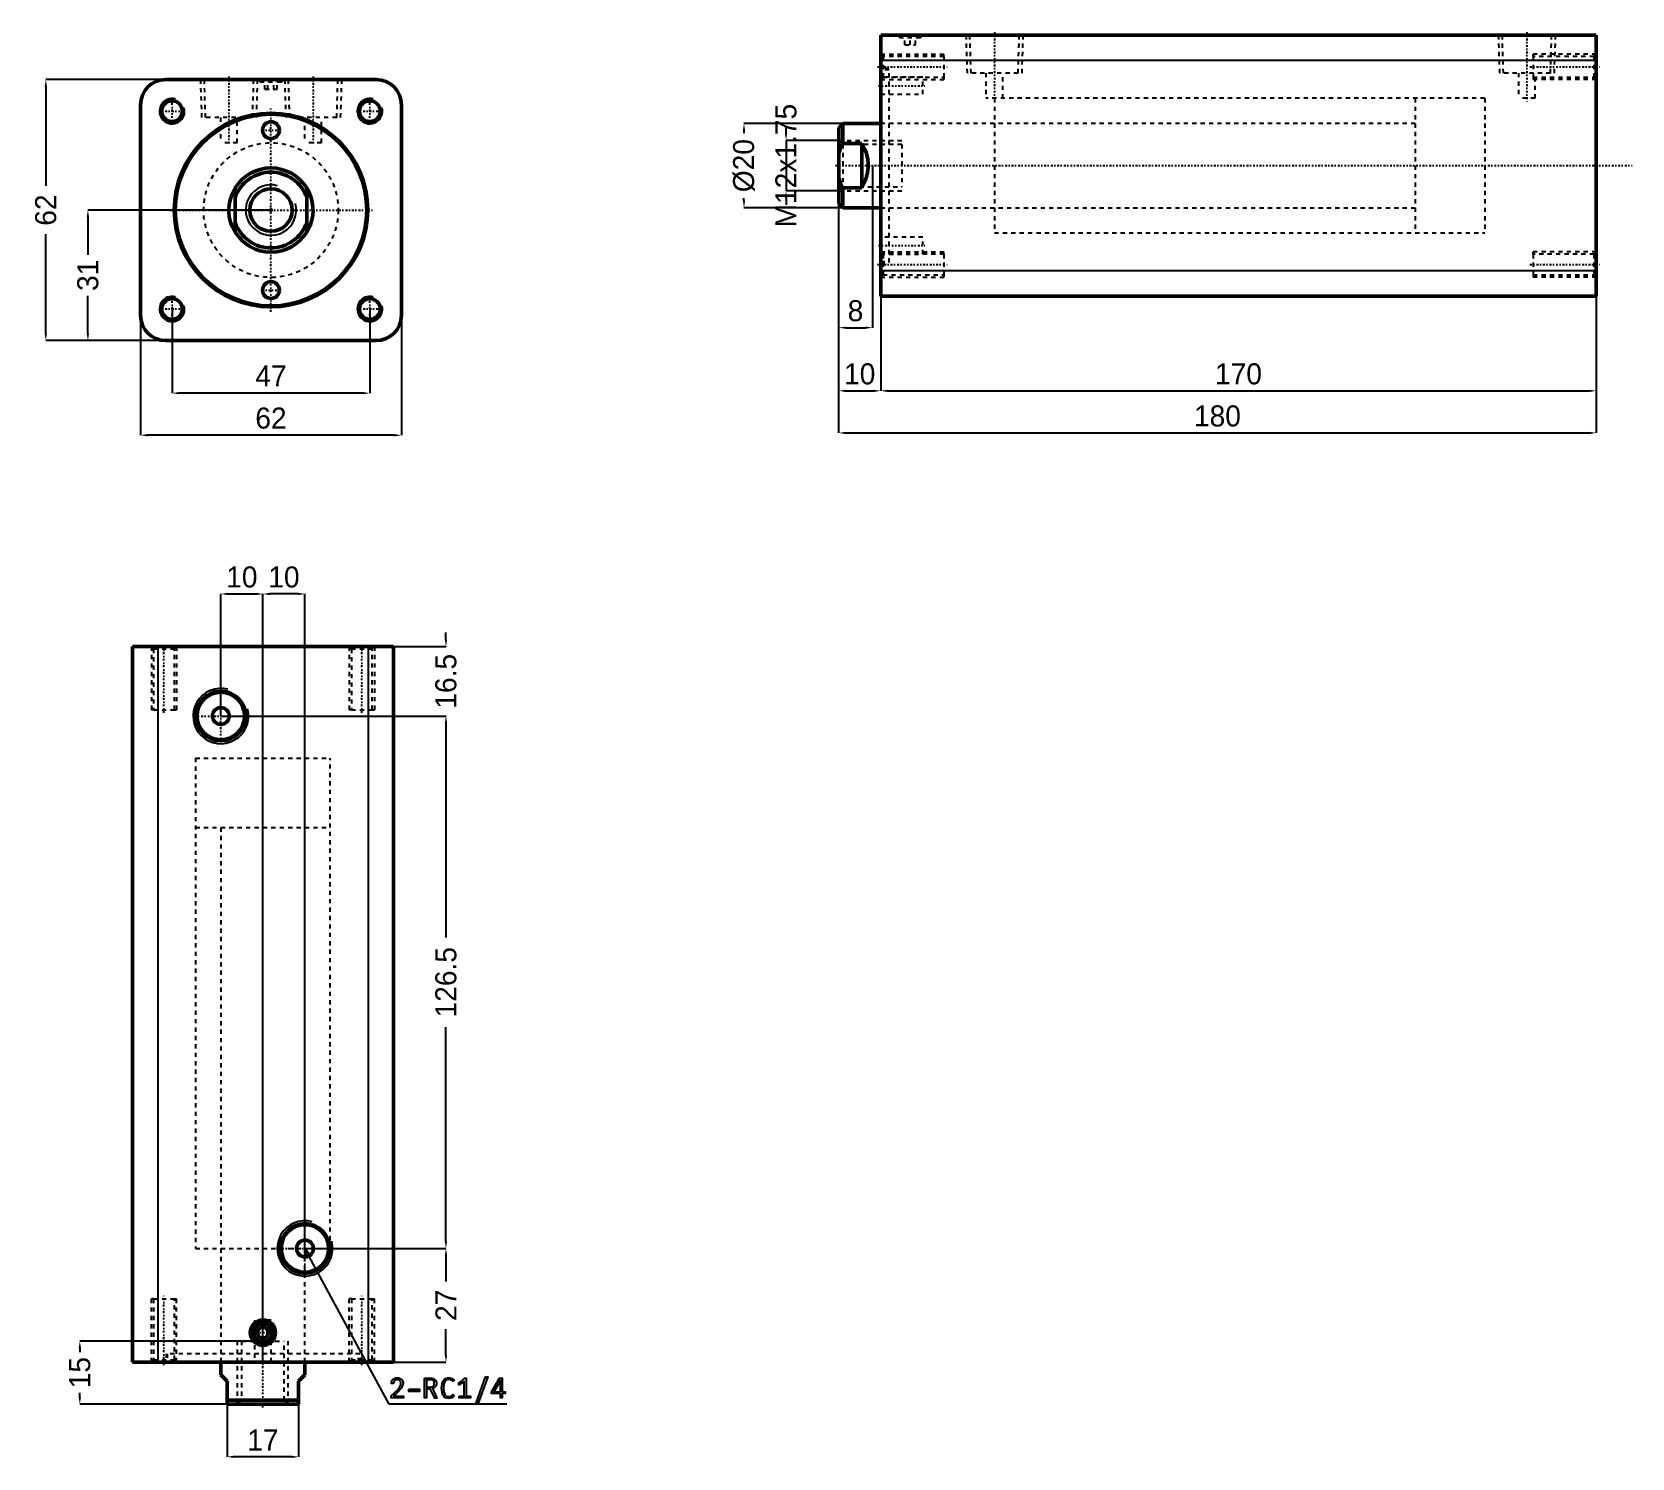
# Model space of a CAD drawing. Header units: millimetres. Extents: x -57 to 323, y -296 to 42.
import ezdxf

# ---------------------------------------------------------------- set-up
doc = ezdxf.new("R2010")
doc.units = ezdxf.units.MM
doc.linetypes.add('Center', pattern=[1.5, 0.45, -0.5, 0.05, -0.5])
doc.linetypes.add('Dashed', pattern=[2, 1, -1])
for name, color, linetype, lineweight in [('2d ConnectionPoints', 7, 'Continuous', 50), ('AM_0', 7, 'Continuous', 50), ('AM_4', 3, 'Continuous', 25), ('AM_5', 3, 'Continuous', 25), ('AM_7', 7, 'Center', 25), ('AM_9', 6, 'Dashed', 25)]:
    doc.layers.add(name, color=color, linetype=linetype, lineweight=lineweight)
doc.dimstyles.new('ISO-25', dxfattribs={"dimtxt": 2.5, "dimasz": 2.5, "dimexe": 1.25, "dimexo": 0.625, "dimtad": 1, "dimtxsty": 'Standard', "dimcen": 2.5, "dimadec": 0, "dimazin": 0, "dimtfac": 1, "dimtmove": 0, "dimatfit": 3, "dimfxl": 1, "dimarcsym": 0})

# ---------------------------------------------------------------- blocks, each defined once
blk = doc.blocks.new('1_RODcxhc2_a_sd_32_100_IN_0_in_CXHC2_A_IN_SA_32_100ST_0_0__0')
at = {"layer": 'AM_0'}
for p, q in [((-8.5, -5.27), (-8.5, 5.27)), ((8.5, 5.27), (8.5, -5.27))]:
    blk.add_line(p, q, dxfattribs=at)
for points in [[(-8.5, 5.27), (-8.93, 4.51), (-9.29, 3.71), (-9.57, 2.89), (-9.79, 2.04), (-9.93, 1.18), (-10, 0.31), (-9.98, -0.56), (-9.9, -1.43), (-9.74, -2.29), (-9.5, -3.13), (-9.19, -3.94), (-8.81, -4.73), (-8.5, -5.27)], [(8.5, -5.27), (8.93, -4.51), (9.29, -3.71), (9.57, -2.89), (9.79, -2.04), (9.93, -1.18), (10, -0.31), (9.98, 0.56), (9.9, 1.43), (9.74, 2.29), (9.5, 3.13), (9.19, 3.94), (8.81, 4.73), (8.5, 5.27)]]:
    blk.add_lwpolyline(points, dxfattribs=at)
blk.add_circle((0, 0), 5.05, dxfattribs=at)
for radius, start, end in [(10, 31.7883, 148.2117), (9, 19.1881, 160.8119), (9, 199.1881, 340.8119), (10, 211.7883, 328.2117)]:
    blk.add_arc((0, 0), radius, start, end, dxfattribs=at)
at = {"layer": 'AM_5'}
blk.add_arc((0, 0), 6, 75, 15, dxfattribs=at)
blk = doc.blocks.new('2_bodycxhc2_a_sd_32_100_ASA_0_in_CXHC2_A_IN_SA_32_100ST_0_0__0')
at = {"layer": 'AM_0'}
for p, q in [((25, 31), (-25, 31)), ((-31, 25), (-31, -25)), ((31, -25), (31, 25)), ((-25, -31), (25, -31))]:
    blk.add_line(p, q, dxfattribs=at)
for centre, radius in [((-23.5, 23.5), 2.46), ((0, 0), 23), ((23.5, 23.5), 2.46), ((0, 0), 22.75), ((0, 19), 2), ((0, -19), 2), ((-23.5, -23.5), 2.46), ((23.5, -23.5), 2.46)]:
    blk.add_circle(centre, radius, dxfattribs=at)
for centre, start, end in [((-25, 25), 90, 180), ((25, 25), 0, 90), ((-25, -25), 180, 270), ((25, -25), 270, 360)]:
    blk.add_arc(centre, 6, start, end, dxfattribs=at)
at = {"layer": 'AM_5', "linetype": 'Dashed'}
for p, q in [((-16.77, 31), (-16.48, 22)), ((-3.23, 31), (-3.52, 22)), ((3.23, 31), (3.52, 22)), ((16.77, 31), (16.48, 22))]:
    blk.add_line(p, q, dxfattribs=at)
at = {"layer": 'AM_5'}
for centre in [(-23.5, 23.5), (23.5, 23.5), (-23.5, -23.5), (23.5, -23.5)]:
    blk.add_arc(centre, 3, 75, 15, dxfattribs=at)
at = {"layer": 'AM_7'}
for p, q in [((-10, 31.75), (-10, 15.25)), ((0, 31.03), (0, 30.37)), ((10, 31.75), (10, 15.25)), ((-23.5, 20.35), (-23.5, 26.65)), ((23.5, 20.35), (23.5, 26.65)), ((-26.65, 23.5), (-20.35, 23.5)), ((0, -24.15), (0, 24.15)), ((20.35, 23.5), (26.65, 23.5)), ((-2.1, 19), (2.1, 19)), ((-24.15, 0), (24.15, 0)), ((-2.1, -19), (2.1, -19)), ((-23.5, -26.65), (-23.5, -20.35)), ((23.5, -26.65), (23.5, -20.35)), ((-26.65, -23.5), (-20.35, -23.5)), ((20.35, -23.5), (26.65, -23.5))]:
    blk.add_line(p, q, dxfattribs=at)
at = {"layer": 'AM_9'}
for p, q in [((-15.91, 31), (-15.63, 22)), ((-4.37, 22), (-4.09, 31)), ((-3, 31), (-2.4, 30.4)), ((-2.1, 30.7), (-2.4, 30.4)), ((2.1, 30.7), (-2.1, 30.7)), ((-1.44, 28.7), (-1.44, 30.7)), ((-0.72, 28.7), (-0.72, 30.7)), ((0.72, 28.7), (0.72, 30.7)), ((1.44, 28.7), (1.44, 30.7)), ((2.4, 30.4), (2.1, 30.7)), ((2.4, 30.4), (3, 31)), ((4.09, 31), (4.37, 22)), ((15.63, 22), (15.91, 31)), ((2.4, 30.4), (-2.4, 30.4)), ((-1.44, 28.7), (1.44, 28.7)), ((-4.37, 22), (-15.63, 22)), ((-12, 22), (-12, 16)), ((-8, 16), (-8, 22)), ((15.63, 22), (4.37, 22)), ((8, 22), (8, 16)), ((12, 16), (12, 22)), ((-8, 16), (-12, 16)), ((12, 16), (8, 16))]:
    blk.add_line(p, q, dxfattribs=at)
blk.add_circle((0, 0), 16, dxfattribs=at)
blk = doc.blocks.new('*D3')
at = {"layer": 'AM_5', "color": 0, "lineweight": -2}
for p, q in [((-23.5, -23.5), (-23.5, -43.5)), ((23.5, -23.5), (23.5, -43.5)), ((21.83, -43.5), (-21.83, -43.5))]:
    blk.add_line(p, q, dxfattribs=at)
at = {"layer": 'AM_5', "color": 0}
for points in [[(-21.83, -43.22), (-21.83, -43.78), (-23.5, -43.5)], [(21.83, -43.78), (21.83, -43.22), (23.5, -43.5)]]:
    blk.add_solid(points, dxfattribs=at)
at = {"layer": 'Defpoints', "color": 0}
for p in [(-23.5, -23.5), (23.5, -23.5), (-23.5, -43.5)]:
    blk.add_point(p, dxfattribs=at)
at = {"layer": 'AM_5', "color": 0, "insert": (0, -39.41), "char_height": 5, "attachment_point": 5}
blk.add_mtext('47', dxfattribs=at)
blk = doc.blocks.new('*D4')
at = {"layer": 'AM_5', "color": 0, "lineweight": -2}
for p, q in [((-31, 0), (-31, -53.5)), ((31, 0), (31, -53.5)), ((29.33, -53.5), (-29.33, -53.5))]:
    blk.add_line(p, q, dxfattribs=at)
at = {"layer": 'AM_5', "color": 0}
for points in [[(-29.33, -53.22), (-29.33, -53.78), (-31, -53.5)], [(29.33, -53.78), (29.33, -53.22), (31, -53.5)]]:
    blk.add_solid(points, dxfattribs=at)
at = {"layer": 'Defpoints', "color": 0}
for p in [(-31, 0), (31, 0), (-31, -53.5)]:
    blk.add_point(p, dxfattribs=at)
at = {"layer": 'AM_5', "color": 0, "insert": (0, -49.45), "char_height": 5, "attachment_point": 5}
blk.add_mtext('62', dxfattribs=at)
blk = doc.blocks.new('*D5')
at = {"layer": 'AM_5', "color": 0, "lineweight": -2}
for p, q in [((0, 0), (-43.5, 0)), ((-43.5, -1.67), (-43.5, -10.65)), ((-43.5, -29.33), (-43.5, -20.35)), ((0, -31), (-43.5, -31))]:
    blk.add_line(p, q, dxfattribs=at)
at = {"layer": 'AM_5', "color": 0}
for points in [[(-43.22, -1.67), (-43.78, -1.67), (-43.5, 0)], [(-43.78, -29.33), (-43.22, -29.33), (-43.5, -31)]]:
    blk.add_solid(points, dxfattribs=at)
at = {"layer": 'Defpoints', "color": 0}
for p in [(0, 0), (-43.5, -31), (0, -31)]:
    blk.add_point(p, dxfattribs=at)
at = {"layer": 'AM_5', "color": 0, "insert": (-43.5, -15.5), "char_height": 5, "attachment_point": 5, "rotation": 90}
blk.add_mtext('31', dxfattribs=at)
blk = doc.blocks.new('*D6')
at = {"layer": 'AM_5', "color": 0, "lineweight": -2}
for p, q in [((0, 31), (-53.5, 31)), ((-53.5, 29.33), (-53.5, 5.72)), ((-53.5, -29.33), (-53.5, -5.72)), ((0, -31), (-53.5, -31))]:
    blk.add_line(p, q, dxfattribs=at)
at = {"layer": 'AM_5', "color": 0}
for points in [[(-53.22, 29.33), (-53.78, 29.33), (-53.5, 31)], [(-53.78, -29.33), (-53.22, -29.33), (-53.5, -31)]]:
    blk.add_solid(points, dxfattribs=at)
at = {"layer": 'Defpoints', "color": 0}
for p in [(0, 31), (-53.5, -31), (0, -31)]:
    blk.add_point(p, dxfattribs=at)
at = {"layer": 'AM_5', "color": 0, "insert": (-53.5, 0), "char_height": 5, "attachment_point": 5, "rotation": 90}
blk.add_mtext('62', dxfattribs=at)
blk = doc.blocks.new('1_RODcxhc2_a_sd_32_100_IN_0_in_CXHC2_A_IN_SA_32_100ST_0_0__2')
at = {"layer": 'AM_0'}
for p, q in [((-9, 10), (-10, 9)), ((-10, 9), (-10, -9)), ((0, 10), (-9, 10)), ((-9, 10), (-9, 5.27)), ((-4.5, 5.27), (-9, 5.27)), ((-4.5, 5.27), (-4.5, -5.27)), ((-9, -5.27), (-4.5, -5.27)), ((-9, -5.27), (-9, -10)), ((-10, -9), (-9, -10)), ((-9, -10), (0, -10))]:
    blk.add_line(p, q, dxfattribs=at)
for points in [[(-9, 5.27), (-9.55, 4.14), (-10, 2.96)], [(-4.5, -5.27), (-4.07, -4.51), (-3.71, -3.71), (-3.43, -2.89), (-3.21, -2.04), (-3.07, -1.18), (-3, -0.31), (-3.02, 0.56), (-3.1, 1.43), (-3.26, 2.29), (-3.5, 3.13), (-3.81, 3.94), (-4.19, 4.73), (-4.5, 5.27)], [(-10, -2.96), (-9.55, -4.13), (-9, -5.27)]]:
    blk.add_lwpolyline(points, dxfattribs=at)
at = {"layer": 'AM_5', "linetype": 'Dashed'}
for p, q in [((-10, 6), (5, 6)), ((-10, -6), (5, -6))]:
    blk.add_line(p, q, dxfattribs=at)
at = {"layer": 'AM_9'}
for p, q in [((143.5, 16), (127, 16)), ((127, 16), (127, -16)), ((143.5, 16), (143.5, -16)), ((127, 10), (0, 10)), ((-9.05, 5.05), (-10, 6)), ((5, 5.05), (-9.05, 5.05)), ((-9.05, 5.05), (-9.05, -5.05)), ((5, 5.05), (5, -5.05)), ((-10, -6), (-9.05, -5.05)), ((-9.05, -5.05), (5, -5.05)), ((0, -10), (127, -10)), ((127, -16), (143.5, -16))]:
    blk.add_line(p, q, dxfattribs=at)
blk = doc.blocks.new('2_bodycxhc2_a_sd_32_100_ASA_0_in_CXHC2_A_IN_SA_32_100ST_0_0__2')
at = {"layer": 'AM_0'}
for p, q in [((0, -31), (0, 31)), ((170, 31), (0, 31)), ((170, -31), (170, 31)), ((170, -31), (0, -31))]:
    blk.add_line(p, q, dxfattribs=at)
at = {"layer": 'AM_4'}
for p, q in [((170, 25), (0, 25)), ((170, -25), (0, -25))]:
    blk.add_line(p, q, dxfattribs=at)
at = {"layer": 'AM_5', "linetype": 'Dashed'}
for p, q in [((20.23, 31), (20.52, 22)), ((33.77, 31), (33.48, 22)), ((146.73, 31), (147.02, 22)), ((160.27, 31), (159.98, 22)), ((0, 26.5), (15, 26.5)), ((15, 25.96), (15, 26.5)), ((170, 26.5), (155, 26.5)), ((155, 25.96), (155, 26.5)), ((0, 20.5), (15, 20.5)), ((15, 21.04), (15, 20.5)), ((155, 21.04), (155, 20.5)), ((170, 20.5), (155, 20.5)), ((0, -20.5), (15, -20.5)), ((15, -21.04), (15, -20.5)), ((170, -20.5), (155, -20.5)), ((155, -21.04), (155, -20.5)), ((0, -26.5), (15, -26.5)), ((15, -25.96), (15, -26.5)), ((155, -25.96), (155, -26.5)), ((170, -26.5), (155, -26.5))]:
    blk.add_line(p, q, dxfattribs=at)
at = {"layer": 'AM_7'}
for p, q in [((7, 31.03), (7, 30.37)), ((27, 31.75), (27, 15.25)), ((153.5, 31.75), (153.5, 15.25)), ((-0.75, 23.5), (15.75, 23.5)), ((154.25, 23.5), (170.75, 23.5)), ((-0.5, 19), (10.5, 19)), ((-10.75, 0), (178.5, 0)), ((-0.5, -19), (10.5, -19)), ((-0.75, -23.5), (15.75, -23.5)), ((154.25, -23.5), (170.75, -23.5))]:
    blk.add_line(p, q, dxfattribs=at)
at = {"layer": 'AM_9'}
for p, q in [((4, 31), (4.6, 30.4)), ((4.9, 30.7), (4.6, 30.4)), ((9.1, 30.7), (4.9, 30.7)), ((5.75, 28.7), (5.75, 30.7)), ((7, 28.7), (7, 30.7)), ((8.25, 28.7), (8.25, 30.7)), ((9.4, 30.4), (9.1, 30.7)), ((9.4, 30.4), (10, 31)), ((21.09, 31), (21.37, 22)), ((32.63, 22), (32.91, 31)), ((147.59, 31), (147.87, 22)), ((159.13, 22), (159.41, 31)), ((9.4, 30.4), (4.6, 30.4)), ((5.75, 28.7), (8.25, 28.7)), ((0.54, 25.96), (0, 26.5)), ((2, 23), (0, 23)), ((15, 25.96), (0.54, 25.96)), ((0.54, 25.96), (0.54, 21.04)), ((2, -23), (2, 23)), ((15, 25.96), (15, 21.04)), ((169.46, 25.96), (155, 25.96)), ((155, 25.96), (155, 21.04)), ((170, 26.5), (169.46, 25.96)), ((169.46, 25.96), (169.46, 21.04)), ((2, 22.75), (0, 22.75)), ((0, 20.5), (0.54, 21.04)), ((10, 21), (0, 21)), ((0.54, 21.04), (15, 21.04)), ((10, 17), (10, 21)), ((32.63, 22), (21.37, 22)), ((25, 22), (25, 16)), ((29, 16), (29, 22)), ((159.13, 22), (147.87, 22)), ((151.5, 22), (151.5, 16)), ((155, 21.04), (169.46, 21.04)), ((155.5, 16), (155.5, 22)), ((169.46, 21.04), (170, 20.5)), ((0, 17), (10, 17)), ((143.5, 16), (25, 16)), ((27, 16), (27, -16)), ((143.5, 16), (143.5, -16)), ((155.5, 16), (151.5, 16)), ((27, 10), (0, 10)), ((0, -10), (27, -10)), ((10, -17), (0, -17)), ((10, -21), (10, -17)), ((27, -16), (143.5, -16)), ((0.54, -21.04), (0, -20.5)), ((0, -21), (10, -21)), ((0, -22.75), (2, -22.75)), ((15, -21.04), (0.54, -21.04)), ((0.54, -21.04), (0.54, -25.96)), ((15, -21.04), (15, -25.96)), ((169.46, -21.04), (155, -21.04)), ((155, -21.04), (155, -25.96)), ((170, -20.5), (169.46, -21.04)), ((169.46, -21.04), (169.46, -25.96)), ((0, -23), (2, -23)), ((0, -26.5), (0.54, -25.96)), ((0.54, -25.96), (15, -25.96)), ((155, -25.96), (169.46, -25.96)), ((169.46, -25.96), (170, -26.5))]:
    blk.add_line(p, q, dxfattribs=at)
blk = doc.blocks.new('*D16')
at = {"layer": 'AM_5', "color": 0, "lineweight": -2}
for p, q in [((144.89, 10.56), (144.89, -42.94)), ((314.89, 10.56), (314.89, -42.94)), ((146.56, -42.94), (313.23, -42.94))]:
    blk.add_line(p, q, dxfattribs=at)
at = {"layer": 'AM_5', "color": 0}
for points in [[(146.56, -42.67), (146.56, -43.22), (144.89, -42.94)], [(313.23, -43.22), (313.23, -42.67), (314.89, -42.94)]]:
    blk.add_solid(points, dxfattribs=at)
at = {"layer": 'Defpoints', "color": 0}
for p in [(144.89, 10.56), (314.89, 10.56), (314.89, -42.94)]:
    blk.add_point(p, dxfattribs=at)
at = {"layer": 'AM_5', "color": 0, "insert": (229.89, -38.94), "char_height": 5, "attachment_point": 5}
blk.add_mtext('170', dxfattribs=at)
blk = doc.blocks.new('*D17')
at = {"layer": 'AM_5', "color": 0, "lineweight": -2}
for p, q in [((134.89, 10.56), (134.89, -52.94)), ((314.89, 10.56), (314.89, -52.94)), ((136.56, -52.94), (313.23, -52.94))]:
    blk.add_line(p, q, dxfattribs=at)
at = {"layer": 'AM_5', "color": 0}
for points in [[(136.56, -52.67), (136.56, -53.22), (134.89, -52.94)], [(313.23, -53.22), (313.23, -52.67), (314.89, -52.94)]]:
    blk.add_solid(points, dxfattribs=at)
at = {"layer": 'Defpoints', "color": 0}
for p in [(134.89, 10.56), (314.89, 10.56), (314.89, -52.94)]:
    blk.add_point(p, dxfattribs=at)
at = {"layer": 'AM_5', "color": 0, "insert": (224.89, -48.94), "char_height": 5, "attachment_point": 5}
blk.add_mtext('180', dxfattribs=at)
blk = doc.blocks.new('*D18')
at = {"layer": 'AM_5', "color": 0, "lineweight": -2}
for p, q in [((134.89, 10.56), (134.89, -27.94)), ((142.89, 10.56), (142.89, -27.94)), ((136.56, -27.94), (141.23, -27.94))]:
    blk.add_line(p, q, dxfattribs=at)
at = {"layer": 'AM_5', "color": 0}
for points in [[(136.56, -27.67), (136.56, -28.22), (134.89, -27.94)], [(141.23, -28.22), (141.23, -27.67), (142.89, -27.94)]]:
    blk.add_solid(points, dxfattribs=at)
at = {"layer": 'Defpoints', "color": 0}
for p in [(134.89, 10.56), (142.89, 10.56), (142.89, -27.94)]:
    blk.add_point(p, dxfattribs=at)
at = {"layer": 'AM_5', "color": 0, "insert": (138.89, -23.94), "char_height": 5, "attachment_point": 5}
blk.add_mtext('8', dxfattribs=at)
blk = doc.blocks.new('*D19')
at = {"layer": 'AM_5', "color": 0, "lineweight": -2}
for p, q in [((134.89, 10.56), (134.89, -42.94)), ((144.89, 10.56), (144.89, -42.94)), ((136.56, -42.94), (143.23, -42.94))]:
    blk.add_line(p, q, dxfattribs=at)
at = {"layer": 'AM_5', "color": 0}
for points in [[(136.56, -42.67), (136.56, -43.22), (134.89, -42.94)], [(143.23, -43.22), (143.23, -42.67), (144.89, -42.94)]]:
    blk.add_solid(points, dxfattribs=at)
at = {"layer": 'Defpoints', "color": 0}
for p in [(134.89, 10.56), (144.89, 10.56), (144.89, -42.94)]:
    blk.add_point(p, dxfattribs=at)
at = {"layer": 'AM_5', "color": 0, "insert": (139.89, -38.94), "char_height": 5, "attachment_point": 5}
blk.add_mtext('10', dxfattribs=at)
blk = doc.blocks.new('*D20')
at = {"layer": 'AM_5', "color": 0, "lineweight": -2}
for p, q in [((135.89, 20.56), (112.39, 20.56)), ((112.39, 18.89), (112.39, 18.31)), ((112.39, 2.22), (112.39, 2.81)), ((135.89, 0.56), (112.39, 0.56))]:
    blk.add_line(p, q, dxfattribs=at)
at = {"layer": 'AM_5', "color": 0}
for points in [[(112.67, 18.89), (112.12, 18.89), (112.39, 20.56)], [(112.12, 2.22), (112.67, 2.22), (112.39, 0.56)]]:
    blk.add_solid(points, dxfattribs=at)
at = {"layer": 'Defpoints', "color": 0}
for p in [(135.89, 20.56), (112.39, 0.56), (135.89, 0.56)]:
    blk.add_point(p, dxfattribs=at)
at = {"layer": 'AM_5', "color": 0, "insert": (112.39, 10.56), "char_height": 5, "attachment_point": 5, "rotation": 90}
blk.add_mtext('Ø20', dxfattribs=at)
blk = doc.blocks.new('*D21')
at = {"layer": 'AM_5', "color": 0, "lineweight": -2}
for p, q in [((122.39, 18.22), (122.39, 19.89)), ((134.89, 16.56), (122.39, 16.56)), ((122.39, 16.56), (122.39, 4.56)), ((134.89, 4.56), (122.39, 4.56)), ((122.39, 2.89), (122.39, 1.22))]:
    blk.add_line(p, q, dxfattribs=at)
at = {"layer": 'AM_5', "color": 0}
for points in [[(122.12, 18.22), (122.67, 18.22), (122.39, 16.56)], [(122.67, 2.89), (122.12, 2.89), (122.39, 4.56)]]:
    blk.add_solid(points, dxfattribs=at)
at = {"layer": 'Defpoints', "color": 0}
for p in [(134.89, 16.56), (122.39, 4.56), (134.89, 4.56)]:
    blk.add_point(p, dxfattribs=at)
at = {"layer": 'AM_5', "color": 0, "insert": (122.39, 10.56), "char_height": 5, "attachment_point": 5, "rotation": 90}
blk.add_mtext('M12x1.75', dxfattribs=at)
blk = doc.blocks.new('1_RODcxhc2_a_sd_32_100_IN_0_in_CXHC2_A_IN_SA_32_100ST_0_0__4')
at = {"layer": 'AM_0'}
for p, q in [((-10, 0), (-10, -3)), ((10, -3), (10, 0)), ((-8.5, -4.5), (-10, -3)), ((10, -3), (8.5, -4.5)), ((-8.5, -10), (-8.5, -4.5)), ((8.5, -4.5), (8.5, -10)), ((-8.5, -9), (8.5, -9)), ((-8.5, -10), (8.5, -10))]:
    blk.add_line(p, q, dxfattribs=at)
at = {"layer": 'AM_5', "linetype": 'Dashed'}
for p, q in [((-6, -10), (-6, 5)), ((6, -10), (6, 5))]:
    blk.add_line(p, q, dxfattribs=at)
at = {"layer": 'AM_7'}
blk.add_line((0, -10.75), (0, 178.5), dxfattribs=at)
at = {"layer": 'AM_9'}
for p, q in [((-16, 143.5), (16, 143.5)), ((-16, 143.5), (-16, 127)), ((16, 127), (16, 143.5)), ((-16, 127), (16, 127)), ((-10, 127), (-10, 0)), ((10, 0), (10, 127)), ((-5.053, 5), (5.053, 5)), ((-5.053, 5), (-5.053, -9.053)), ((5.053, -9.053), (5.053, 5)), ((-5.053, -9.053), (-6, -10)), ((-5.053, -9.053), (5.053, -9.053)), ((6, -10), (5.053, -9.053))]:
    blk.add_line(p, q, dxfattribs=at)
blk = doc.blocks.new('2_bodycxhc2_a_sd_32_100_ASA_0_in_CXHC2_A_IN_SA_32_100ST_0_0__4')
at = {"layer": 'AM_0'}
for p, q in [((-31, 170), (-31, 0)), ((31, 170), (-31, 170)), ((31, 170), (31, 0)), ((-0.72, 8.25), (-1.44, 7)), ((0.72, 8.25), (-0.72, 8.25)), ((1.44, 7), (0.72, 8.25)), ((-1.44, 7), (-0.72, 5.75)), ((-0.72, 5.75), (0.72, 5.75)), ((0.72, 5.75), (1.44, 7)), ((31, 0), (-31, 0))]:
    blk.add_line(p, q, dxfattribs=at)
for centre, radius in [((-10, 153.5), 5.91), ((-10, 153.5), 5.63), ((-10, 153.5), 2), ((10, 27), 5.91), ((10, 27), 5.63), ((10, 27), 2), ((0, 7), 3), ((0, 7), 2.4), ((0, 7), 2.1)]:
    blk.add_circle(centre, radius, dxfattribs=at)
at = {"layer": 'AM_4'}
for p, q in [((-25, 170), (-25, 0)), ((25, 170), (25, 0))]:
    blk.add_line(p, q, dxfattribs=at)
at = {"layer": 'AM_5', "linetype": 'Dashed'}
for p, q in [((-26.5, 170), (-26.5, 155)), ((-20.5, 170), (-20.5, 155)), ((20.5, 170), (20.5, 155)), ((26.5, 170), (26.5, 155)), ((-25.96, 155), (-26.5, 155)), ((-21.04, 155), (-20.5, 155)), ((21.04, 155), (20.5, 155)), ((25.96, 155), (26.5, 155)), ((-26.5, 0), (-26.5, 15)), ((-25.96, 15), (-26.5, 15)), ((-21.04, 15), (-20.5, 15)), ((-20.5, 0), (-20.5, 15)), ((20.5, 0), (20.5, 15)), ((21.04, 15), (20.5, 15)), ((25.96, 15), (26.5, 15)), ((26.5, 0), (26.5, 15))]:
    blk.add_line(p, q, dxfattribs=at)
at = {"layer": 'AM_5'}
for centre in [(-10, 153.5), (10, 27)]:
    blk.add_arc(centre, 6.58, 75, 15, dxfattribs=at)
at = {"layer": 'AM_7'}
for p, q in [((-23.5, 154.25), (-23.5, 170.75)), ((23.5, 154.25), (23.5, 170.75)), ((-10, 147.29), (-10, 159.71)), ((-16.21, 153.5), (-3.79, 153.5)), ((10, 20.79), (10, 33.21)), ((3.79, 27), (16.21, 27)), ((-23.5, -0.75), (-23.5, 15.75)), ((23.5, -0.75), (23.5, 15.75)), ((-3.15, 7), (3.15, 7))]:
    blk.add_line(p, q, dxfattribs=at)
at = {"layer": 'AM_9'}
for p, q in [((-26.5, 170), (-25.96, 169.46)), ((-25.96, 169.46), (-25.96, 155)), ((-25.96, 169.46), (-21.04, 169.46)), ((-21.04, 169.46), (-20.5, 170)), ((-21.04, 155), (-21.04, 169.46)), ((20.5, 170), (21.04, 169.46)), ((21.04, 169.46), (21.04, 155)), ((21.04, 169.46), (25.96, 169.46)), ((25.96, 169.46), (26.5, 170)), ((25.96, 155), (25.96, 169.46)), ((-25.96, 155), (-21.04, 155)), ((21.04, 155), (25.96, 155)), ((-16, 143.5), (16, 143.5)), ((-16, 143.5), (-16, 27)), ((16, 27), (16, 143.5)), ((-16, 27), (16, 27)), ((-10, 27), (-10, 0)), ((10, 0), (10, 27)), ((-25.96, 15), (-21.04, 15)), ((-25.96, 15), (-25.96, 0.54)), ((-21.04, 0.54), (-21.04, 15)), ((21.04, 15), (25.96, 15)), ((21.04, 15), (21.04, 0.54)), ((25.96, 0.54), (25.96, 15)), ((2, 10), (-2, 10)), ((-2, 10), (-2, 0)), ((2, 0), (2, 10)), ((-25.96, 0.54), (-26.5, 0)), ((-25.96, 0.54), (-21.04, 0.54)), ((23, 2), (-23, 2)), ((-23, 2), (-23, 0)), ((-22.75, 2), (-22.75, 0)), ((-20.5, 0), (-21.04, 0.54)), ((21.04, 0.54), (20.5, 0)), ((21.04, 0.54), (25.96, 0.54)), ((22.75, 0), (22.75, 2)), ((23, 0), (23, 2)), ((26.5, 0), (25.96, 0.54))]:
    blk.add_line(p, q, dxfattribs=at)
blk = doc.blocks.new('*D32')
at = {"layer": 'AM_5', "color": 0, "lineweight": -2}
for p, q in [((-10.42, -278.2), (-10.42, -296.2)), ((6.58, -278.2), (6.58, -296.2)), ((4.91, -296.2), (-8.75, -296.2))]:
    blk.add_line(p, q, dxfattribs=at)
at = {"layer": 'AM_5', "color": 0}
for points in [[(-8.75, -295.92), (-8.75, -296.48), (-10.42, -296.2)], [(4.91, -296.48), (4.91, -295.92), (6.58, -296.2)]]:
    blk.add_solid(points, dxfattribs=at)
at = {"layer": 'Defpoints', "color": 0}
for p in [(-10.42, -278.2), (6.58, -278.2), (-10.42, -296.2)]:
    blk.add_point(p, dxfattribs=at)
at = {"layer": 'AM_5', "color": 0, "insert": (-1.92, -292.2), "char_height": 5, "attachment_point": 5}
blk.add_mtext('17', dxfattribs=at)
blk = doc.blocks.new('*D33')
at = {"layer": 'AM_5', "color": 0, "lineweight": -2}
for p, q in [((-1.92, -268.7), (-45.42, -268.7)), ((-45.42, -270.36), (-45.42, -271.36)), ((-45.42, -282.03), (-45.42, -281.03)), ((-1.92, -283.7), (-45.42, -283.7))]:
    blk.add_line(p, q, dxfattribs=at)
at = {"layer": 'AM_5', "color": 0}
for points in [[(-45.14, -270.36), (-45.7, -270.36), (-45.42, -268.7)], [(-45.7, -282.03), (-45.14, -282.03), (-45.42, -283.7)]]:
    blk.add_solid(points, dxfattribs=at)
at = {"layer": 'Defpoints', "color": 0}
for p in [(-45.42, -268.7), (-1.92, -268.7), (-1.92, -283.7)]:
    blk.add_point(p, dxfattribs=at)
at = {"layer": 'AM_5', "color": 0, "insert": (-45.42, -276.2), "char_height": 5, "attachment_point": 5, "rotation": 90}
blk.add_mtext('15', dxfattribs=at)
blk = doc.blocks.new('*D34')
at = {"layer": 'AM_5', "color": 0, "lineweight": -2}
for p, q in [((8.08, -246.7), (41.58, -246.7)), ((41.58, -248.36), (41.58, -254.53)), ((41.58, -272.03), (41.58, -265.86)), ((-1.92, -273.7), (41.58, -273.7))]:
    blk.add_line(p, q, dxfattribs=at)
at = {"layer": 'AM_5', "color": 0}
for points in [[(41.86, -248.36), (41.3, -248.36), (41.58, -246.7)], [(41.3, -272.03), (41.86, -272.03), (41.58, -273.7)]]:
    blk.add_solid(points, dxfattribs=at)
at = {"layer": 'Defpoints', "color": 0}
for p in [(8.08, -246.7), (41.58, -246.7), (-1.92, -273.7)]:
    blk.add_point(p, dxfattribs=at)
at = {"layer": 'AM_5', "color": 0, "insert": (41.58, -260.2), "char_height": 5, "attachment_point": 5, "rotation": 90}
blk.add_mtext('27', dxfattribs=at)
blk = doc.blocks.new('*D35')
at = {"layer": 'AM_5', "color": 0, "lineweight": -2}
for p, q in [((-11.92, -120.2), (41.58, -120.2)), ((41.58, -121.86), (41.58, -172.78)), ((41.58, -245.03), (41.58, -194.11)), ((8.08, -246.7), (41.58, -246.7))]:
    blk.add_line(p, q, dxfattribs=at)
at = {"layer": 'AM_5', "color": 0}
for points in [[(41.86, -121.86), (41.3, -121.86), (41.58, -120.2)], [(41.3, -245.03), (41.86, -245.03), (41.58, -246.7)]]:
    blk.add_solid(points, dxfattribs=at)
at = {"layer": 'Defpoints', "color": 0}
for p in [(-11.92, -120.2), (41.58, -120.2), (8.08, -246.7)]:
    blk.add_point(p, dxfattribs=at)
at = {"layer": 'AM_5', "color": 0, "insert": (41.58, -183.45), "char_height": 5, "attachment_point": 5, "rotation": 90}
blk.add_mtext('126.5', dxfattribs=at)
blk = doc.blocks.new('*D36')
at = {"layer": 'AM_5', "color": 0, "lineweight": -2}
for p, q in [((41.58, -102.03), (41.58, -100.36)), ((-1.92, -103.7), (41.58, -103.7)), ((41.58, -103.7), (41.58, -103.78)), ((-11.92, -120.2), (41.58, -120.2)), ((41.58, -120.2), (41.58, -120.11)), ((41.58, -121.86), (41.58, -123.53))]:
    blk.add_line(p, q, dxfattribs=at)
at = {"layer": 'AM_5', "color": 0}
for points in [[(41.3, -102.03), (41.86, -102.03), (41.58, -103.7)], [(41.86, -121.86), (41.3, -121.86), (41.58, -120.2)]]:
    blk.add_solid(points, dxfattribs=at)
at = {"layer": 'Defpoints', "color": 0}
for p in [(-1.92, -103.7), (41.58, -103.7), (-11.92, -120.2)]:
    blk.add_point(p, dxfattribs=at)
at = {"layer": 'AM_5', "color": 0, "insert": (41.58, -111.95), "char_height": 5, "attachment_point": 5, "rotation": 90}
blk.add_mtext('16.5', dxfattribs=at)
blk = doc.blocks.new('*D37')
at = {"layer": 'AM_5', "color": 0, "lineweight": -2}
for p, q in [((-1.92, -273.7), (-1.92, -91.2)), ((6.41, -91.2), (-0.25, -91.2)), ((8.08, -246.7), (8.08, -91.2))]:
    blk.add_line(p, q, dxfattribs=at)
at = {"layer": 'AM_5', "color": 0}
for points in [[(-0.25, -90.92), (-0.25, -91.48), (-1.92, -91.2)], [(6.41, -91.48), (6.41, -90.92), (8.08, -91.2)]]:
    blk.add_solid(points, dxfattribs=at)
at = {"layer": 'Defpoints', "color": 0}
for p in [(-1.92, -91.2), (8.08, -246.7), (-1.92, -273.7)]:
    blk.add_point(p, dxfattribs=at)
at = {"layer": 'AM_5', "color": 0, "insert": (3.08, -87.2), "char_height": 5, "attachment_point": 5}
blk.add_mtext('10', dxfattribs=at)
blk = doc.blocks.new('*D38')
at = {"layer": 'AM_5', "color": 0, "lineweight": -2}
for p, q in [((-11.92, -120.2), (-11.92, -91.2)), ((-10.25, -91.2), (-3.59, -91.2)), ((-1.92, -273.7), (-1.92, -91.2))]:
    blk.add_line(p, q, dxfattribs=at)
at = {"layer": 'AM_5', "color": 0}
for points in [[(-10.25, -90.92), (-10.25, -91.48), (-11.92, -91.2)], [(-3.59, -91.48), (-3.59, -90.92), (-1.92, -91.2)]]:
    blk.add_solid(points, dxfattribs=at)
at = {"layer": 'Defpoints', "color": 0}
for p in [(-1.92, -91.2), (-11.92, -120.2), (-1.92, -273.7)]:
    blk.add_point(p, dxfattribs=at)
at = {"layer": 'AM_5', "color": 0, "insert": (-6.92, -87.2), "char_height": 5, "attachment_point": 5}
blk.add_mtext('10', dxfattribs=at)

msp = doc.modelspace()

# ---------------------------------------------------------------- linework, layer by layer
at = {"layer": '2d ConnectionPoints'}
for p in [(144.894, 10.556), (0, 0), (-1.921, -273.697)]:
    msp.add_point(p, dxfattribs=at)
at = {"layer": 'AM_5'}
for p, q in [((28.079, -283.697), (8.079, -246.697)), ((56.079, -283.697), (28.079, -283.697))]:
    msp.add_line(p, q, dxfattribs=at)
for points in [[(8.079, -246.697), (9.165, -248.005), (8.578, -248.322), (8.079, -246.697)], [(28.726, -281.586), (28.726, -281.586), (28.94, -281.391), (29.245, -281.105), (29.245, -281.105), (29.531, -280.828), (29.71, -280.649), (29.71, -280.649), (29.883, -280.468), (30.13, -280.184), (30.13, -280.184), (30.362, -279.884), (30.51, -279.675), (30.51, -279.675), (30.64, -279.468), (30.78, -279.172), (30.78, -279.172), (30.856, -278.894), (30.871, -278.72), (30.871, -278.72), (30.866, -278.622), (30.843, -278.484), (30.843, -278.484), (30.8, -278.355), (30.76, -278.275), (30.76, -278.275), (30.713, -278.2), (30.629, -278.102), (30.629, -278.102), (30.53, -278.019), (30.456, -277.972), (30.456, -277.972), (30.377, -277.934), (30.251, -277.892), (30.251, -277.892), (30.117, -277.869), (30.022, -277.865), (30.022, -277.865), (29.918, -277.87), (29.77, -277.893), (29.77, -277.893), (29.633, -277.936), (29.548, -277.976), (29.548, -277.976), (29.468, -278.024), (29.363, -278.111), (29.363, -278.111), (29.273, -278.216), (29.223, -278.296), (29.223, -278.296), (29.181, -278.383), (29.135, -278.525), (29.135, -278.525), (29.11, -278.68), (29.106, -278.791), (28.618, -278.791), (28.618, -278.791), (28.626, -278.625), (28.665, -278.393), (28.665, -278.393), (28.739, -278.182), (28.807, -278.054), (28.807, -278.054), (28.887, -277.936), (29.028, -277.782), (29.028, -277.782), (29.193, -277.655), (29.315, -277.586), (29.315, -277.586), (29.446, -277.528), (29.652, -277.466), (29.652, -277.466), (29.87, -277.433), (30.022, -277.426), (30.022, -277.426), (30.165, -277.432), (30.371, -277.464), (30.371, -277.464), (30.568, -277.522), (30.695, -277.576), (30.695, -277.576), (30.815, -277.641), (30.976, -277.76), (30.976, -277.76), (31.114, -277.905), (31.194, -278.015), (31.194, -278.015), (31.261, -278.135), (31.334, -278.33), (31.334, -278.33), (31.373, -278.544), (31.381, -278.697), (31.381, -278.697), (31.37, -278.87), (31.312, -279.137), (31.312, -279.137), (31.204, -279.411), (31.105, -279.597), (31.105, -279.597), (30.99, -279.783), (30.805, -280.052), (30.805, -280.052), (30.603, -280.309), (30.459, -280.473), (30.459, -280.473), (30.305, -280.641), (30.045, -280.912), (30.045, -280.912), (29.752, -281.207), (29.538, -281.417), (29.194, -281.755), (31.521, -281.759), (31.521, -282.197), (28.553, -282.197), (28.553, -281.742), (28.726, -281.586)], [(36.495, -277.485), (37.866, -277.485), (37.866, -277.485), (38.007, -277.49), (38.215, -277.519), (38.215, -277.519), (38.419, -277.572), (38.552, -277.621), (38.552, -277.621), (38.68, -277.682), (38.855, -277.796), (38.855, -277.796), (39.009, -277.937), (39.1, -278.046), (39.1, -278.046), (39.177, -278.166), (39.262, -278.369), (39.262, -278.369), (39.307, -278.598), (39.316, -278.765), (39.316, -278.765), (39.305, -278.95), (39.249, -279.2), (39.249, -279.2), (39.145, -279.419), (39.049, -279.547), (39.049, -279.547), (38.936, -279.661), (38.742, -279.806), (38.742, -279.806), (38.519, -279.918), (38.354, -279.974), (39.433, -282.23), (38.906, -282.23), (37.853, -280.052), (37.782, -280.052), (36.976, -280.052), (36.976, -282.197), (36.495, -282.197), (36.495, -277.485)], [(42.211, -282.308), (42.211, -282.308), (41.893, -282.284), (41.48, -282.156), (41.48, -282.156), (41.143, -281.919), (40.96, -281.7), (40.96, -281.7), (40.81, -281.434), (40.648, -280.948), (40.648, -280.948), (40.56, -280.358), (40.544, -279.906), (40.544, -279.906), (40.561, -279.43), (40.655, -278.812), (40.655, -278.812), (40.83, -278.31), (40.99, -278.039), (40.99, -278.039), (41.185, -277.819), (41.534, -277.58), (41.534, -277.58), (41.952, -277.451), (42.269, -277.426), (42.269, -277.426), (42.573, -277.449), (42.975, -277.57), (42.975, -277.57), (43.31, -277.795), (43.498, -278.002), (43.186, -278.255), (43.186, -278.255), (43.098, -278.163), (42.964, -278.048), (42.964, -278.048), (42.828, -277.962), (42.736, -277.92), (42.736, -277.92), (42.644, -277.889), (42.511, -277.855), (42.511, -277.855), (42.384, -277.836), (42.302, -277.833), (42.302, -277.833), (42.117, -277.842), (41.871, -277.89), (41.871, -277.89), (41.66, -277.98), (41.54, -278.063), (41.54, -278.063), (41.434, -278.164), (41.299, -278.347), (41.299, -278.347), (41.194, -278.567), (41.14, -278.735), (41.14, -278.735), (41.097, -278.92), (41.051, -279.232), (41.051, -279.232), (41.026, -279.586), (41.021, -279.844), (41.021, -279.844), (41.033, -280.226), (41.094, -280.726), (41.094, -280.726), (41.206, -281.141), (41.311, -281.37), (41.311, -281.37), (41.44, -281.559), (41.687, -281.764), (41.687, -281.764), (41.996, -281.874), (42.237, -281.895), (42.237, -281.895), (42.49, -281.876), (42.817, -281.776), (42.817, -281.776), (43.082, -281.589), (43.225, -281.417), (43.514, -281.677), (43.514, -281.677), (43.337, -281.904), (42.993, -282.15), (42.993, -282.15), (42.555, -282.283), (42.211, -282.308)], [(44.687, -281.781), (45.883, -281.781), (45.883, -278.265), (45.883, -278.265), (45.818, -278.33), (45.709, -278.431), (45.709, -278.431), (45.586, -278.536), (45.496, -278.609), (45.496, -278.609), (45.402, -278.682), (45.26, -278.785), (45.26, -278.785), (45.117, -278.881), (45.021, -278.941), (45.021, -278.941), (44.928, -278.995), (44.798, -279.061), (44.798, -279.061), (44.68, -279.108), (44.609, -279.129), (44.609, -278.635), (44.609, -278.635), (44.697, -278.593), (44.837, -278.513), (44.837, -278.513), (44.985, -278.413), (45.088, -278.335), (45.088, -278.335), (45.191, -278.251), (45.342, -278.122), (45.342, -278.122), (45.487, -277.987), (45.58, -277.894), (45.58, -277.894), (45.669, -277.803), (45.787, -277.675), (45.787, -277.675), (45.889, -277.557), (45.948, -277.485), (46.364, -277.485), (46.364, -281.781), (47.449, -281.781), (47.449, -282.197), (44.687, -282.197), (44.687, -281.781)], [(51.01, -277.16), (51.504, -277.16), (49.223, -283.432), (48.729, -283.432), (51.01, -277.16)], [(54.503, -281.157), (52.397, -281.157), (52.397, -280.735), (54.315, -277.485), (54.958, -277.485), (54.958, -280.719), (55.66, -280.719), (55.66, -281.157), (54.958, -281.157), (54.958, -282.197), (54.503, -282.197), (54.503, -281.157)], [(32.729, -280.104), (35.329, -280.104), (35.329, -280.689), (32.729, -280.689), (32.729, -280.104)], [(37.639, -279.63), (37.639, -279.63), (37.776, -279.628), (37.967, -279.615), (37.967, -279.615), (38.139, -279.591), (38.243, -279.57), (38.243, -279.57), (38.34, -279.541), (38.471, -279.477), (38.471, -279.477), (38.586, -279.39), (38.654, -279.32), (38.654, -279.32), (38.712, -279.236), (38.775, -279.084), (38.775, -279.084), (38.809, -278.9), (38.815, -278.759), (38.815, -278.759), (38.803, -278.579), (38.741, -278.352), (38.741, -278.352), (38.625, -278.177), (38.518, -278.088), (38.518, -278.088), (38.393, -278.018), (38.184, -277.943), (38.184, -277.943), (37.947, -277.902), (37.775, -277.894), (36.976, -277.894), (36.976, -279.63), (37.639, -279.63)], [(54.51, -280.719), (54.51, -278.031), (52.956, -280.719), (54.51, -280.719)]]:
    msp.add_lwpolyline(points, dxfattribs=at)

# ---------------------------------------------------------------- block references
for name, p in [('2_bodycxhc2_a_sd_32_100_ASA_0_in_CXHC2_A_IN_SA_32_100ST_0_0__2', (144.894, 10.556)), ('2_bodycxhc2_a_sd_32_100_ASA_0_in_CXHC2_A_IN_SA_32_100ST_0_0__0', (0, 0)), ('1_RODcxhc2_a_sd_32_100_IN_0_in_CXHC2_A_IN_SA_32_100ST_0_0__2', (144.894, 10.556)), ('1_RODcxhc2_a_sd_32_100_IN_0_in_CXHC2_A_IN_SA_32_100ST_0_0__0', (0, 0)), ('1_RODcxhc2_a_sd_32_100_IN_0_in_CXHC2_A_IN_SA_32_100ST_0_0__4', (-1.921, -273.697)), ('2_bodycxhc2_a_sd_32_100_ASA_0_in_CXHC2_A_IN_SA_32_100ST_0_0__4', (-1.921, -273.697))]:
    msp.add_blockref(name, p)

# ---------------------------------------------------------------- dimensions: what is measured, and where the dimension line sits
for base, p1, p2, text, picture, middle in [((-53.5, -31), (0, 31), (0, -31), '62', '*D6', (-53.5, 0)), ((122.394, 4.556), (134.894, 16.556), (134.894, 4.556), 'M12x1.75', '*D21', (122.394, 10.556)), ((112.394, 0.556), (135.894, 20.556), (135.894, 0.556), 'Ø20', '*D20', (112.394, 10.556)), ((-43.5, -31), (0, 0), (0, -31), '31', '*D5', (-43.5, -15.5)), ((41.579, -103.697), (-11.921, -120.197), (-1.921, -103.697), '16.5', '*D36', (41.579, -111.947)), ((41.579, -120.197), (8.079, -246.697), (-11.921, -120.197), '126.5', '*D35', (41.579, -183.447)), ((41.579, -246.697), (-1.921, -273.697), (8.079, -246.697), '27', '*D34', (41.579, -260.197)), ((-45.421, -268.697), (-1.921, -283.697), (-1.921, -268.697), '15', '*D33', (-45.421, -276.197))]:
    dim = msp.add_linear_dim(base=base, p1=p1, p2=p2, angle=90, text=text, dimstyle='ISO-25', override={"dimtxt": 5, "dimasz": 1.666667, "dimexe": 0, "dimexo": 0, "dimgap": 1.5}, dxfattribs=at)
    dim.commit()
    dim.dimension.update_dxf_attribs({"geometry": picture, "text_midpoint": middle, "dimtype": 160, "text_rotation": 90})
for base, p1, p2, text, picture, middle in [((314.894, -52.944), (134.894, 10.556), (314.894, 10.556), '180', '*D17', (224.894, -52.944)), ((142.894, -27.944), (134.894, 10.556), (142.894, 10.556), '8', '*D18', (138.894, -27.944)), ((144.894, -42.944), (134.894, 10.556), (144.894, 10.556), '10', '*D19', (139.894, -42.944)), ((314.894, -42.944), (144.894, 10.556), (314.894, 10.556), '170', '*D16', (229.894, -42.944)), ((-31, -53.5), (31, 0), (-31, 0), '62', '*D4', (0, -53.5)), ((-23.5, -43.5), (23.5, -23.5), (-23.5, -23.5), '47', '*D3', (0, -43.5)), ((-1.921, -91.197), (-11.921, -120.197), (-1.921, -273.697), '10', '*D38', (-6.921, -91.197)), ((-1.921, -91.197), (8.079, -246.697), (-1.921, -273.697), '10', '*D37', (3.079, -91.197)), ((-10.421, -296.197), (6.579, -278.197), (-10.421, -278.197), '17', '*D32', (-1.921, -296.197))]:
    dim = msp.add_linear_dim(base=base, p1=p1, p2=p2, text=text, dimstyle='ISO-25', override={"dimtxt": 5, "dimasz": 1.666667, "dimexe": 0, "dimexo": 0, "dimgap": 1.5}, dxfattribs=at)
    dim.commit()
    dim.dimension.update_dxf_attribs({"geometry": picture, "text_midpoint": middle, "dimtype": 160})

doc.saveas('drawing.dxf')
